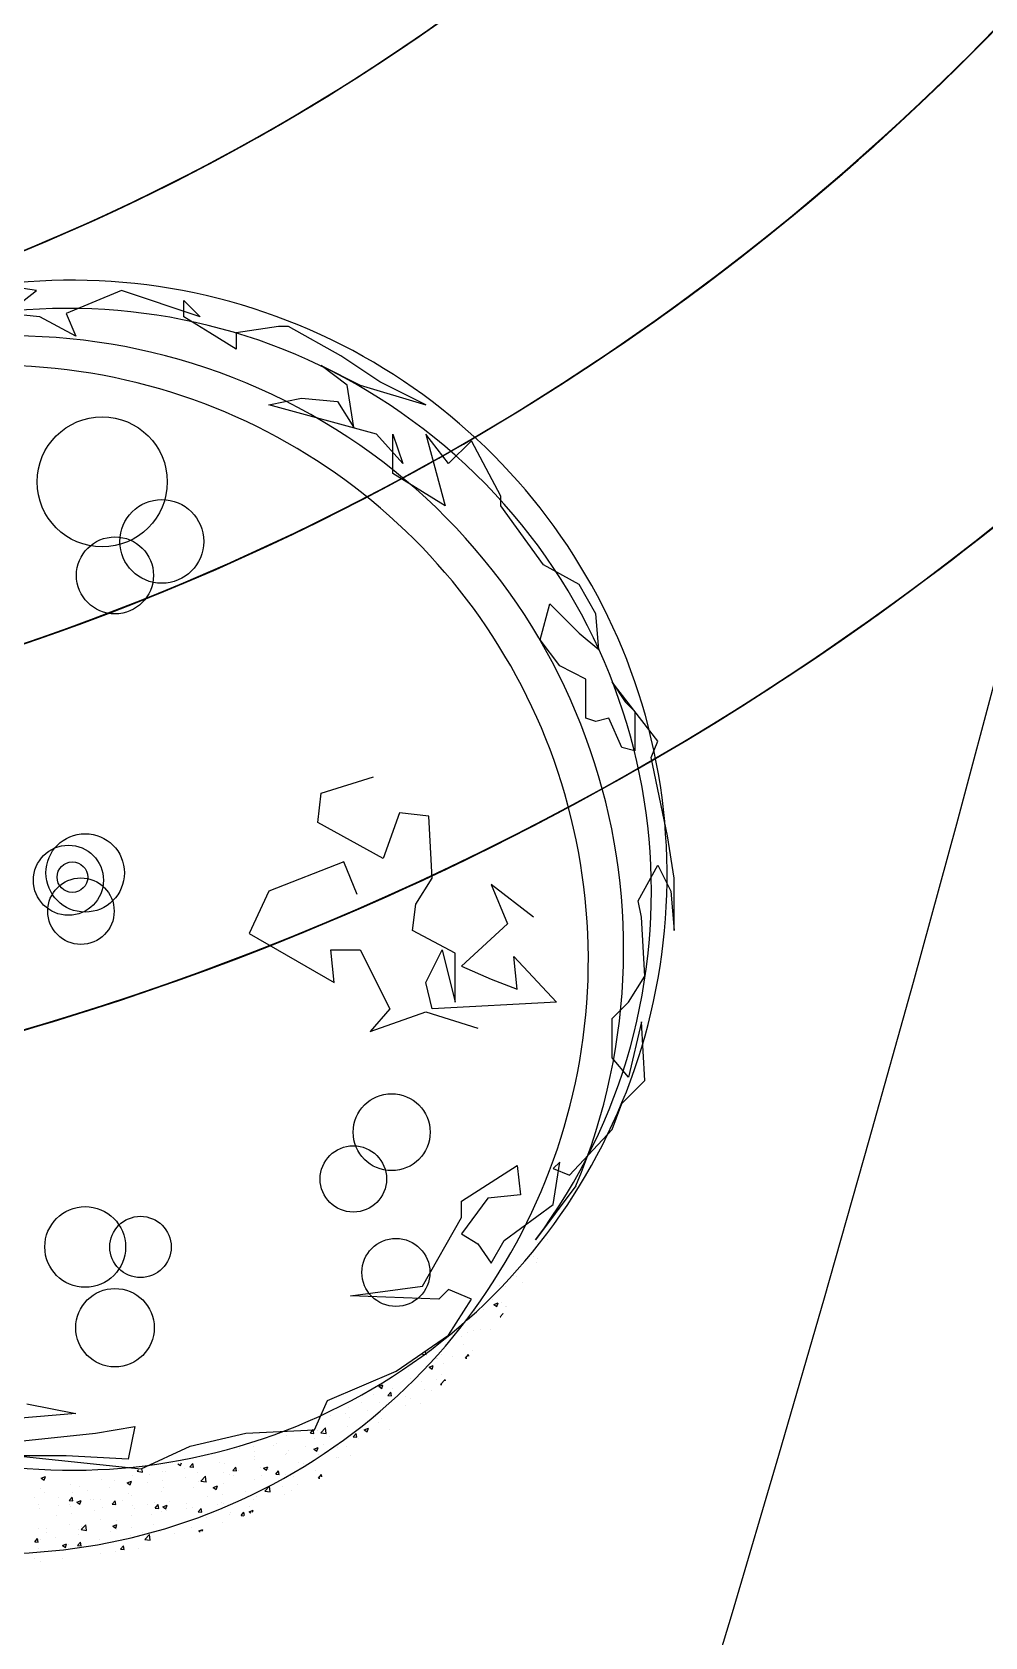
# Model space of a CAD drawing. Extents: x 652 to 897, y 187 to 370.
# Drawn here: x 836.41 to 837.166, y 229.017 to 230.292 of the extents above; entities that cross this region are included whole.
import ezdxf

# ---------------------------------------------------------------- set-up
doc = ezdxf.new("R2010")
doc.units = 0
doc.layers.get('0').update_dxf_attribs({"linetype": 'CONTINUOUS'})
doc.layers.add('40', color=3, linetype='CONTINUOUS')
doc.layers.add('ROAD', color=1, linetype='CONTINUOUS')

# ---------------------------------------------------------------- blocks, each defined once
blk = doc.blocks.new('PLANT90')
for radius, start, end in [(5000, 98.1984, 120.329), (5000, 53.1984, 75.329), (4350, 98.1984, 120.329), (4350, 53.1984, 75.329), (3700, 98.1984, 120.329), (3700, 53.1984, 75.329), (3050, 98.1984, 120.329), (5000, 143.1984, 165.329), (3050, 53.1984, 75.329), (4350, 143.1984, 165.329), (5000, 8.1984, 30.329), (3700, 143.1984, 165.329), (4350, 8.1984, 30.329), (3700, 8.1984, 30.329), (3050, 143.1984, 165.329), (3050, 8.1984, 30.329), (3050, 188.1984, 210.329), (3700, 188.1984, 210.329), (4350, 188.1984, 210.329), (5000, 188.1984, 210.329), (3050, 323.1984, 345.329), (3700, 323.1984, 345.329), (4350, 323.1984, 345.329), (5000, 323.1984, 345.329), (3050, 233.1984, 255.329), (3050, 278.1984, 300.329), (3700, 233.1984, 255.329), (3700, 278.1984, 300.329), (4350, 233.1984, 255.329), (4350, 278.1984, 300.329), (5000, 233.1984, 255.329), (5000, 278.1984, 300.329)]:
    blk.add_arc((121.2, -11.9), radius, start, end)
blk = doc.blocks.new('WH34')
at = {"layer": '40', "color": 3}
for p, q in [((214.18, -111.43), (197.29, -134.05)), ((211.74, -116.64), (211.74, -116.64)), ((207.33, -121.23), (207.33, -121.23)), ((202.36, -133.94), (202.36, -133.94)), ((198.15, -135.16), (198.15, -135.16)), ((196.53, -141.12), (196.53, -141.12)), ((197.85, -143.48), (197.85, -143.48)), ((198.28, -141.97), (198.28, -141.97)), ((182.23, -153.08), (182.23, -153.08)), ((184.91, -153.41), (184.91, -153.41)), ((187.94, -149.11), (187.94, -149.11)), ((189.42, -149.51), (189.42, -149.51)), ((191.7, -151.83), (191.7, -151.83)), ((179.17, -158.86), (179.17, -158.86)), ((179.94, -160.97), (181.69, -160.3)), ((181.18, -161.81), (181.69, -160.3)), ((182.91, -160.36), (182.91, -160.36)), ((171.77, -163.49), (171.77, -163.49)), ((175.66, -162.94), (175.66, -162.94)), ((179.94, -160.97), (181.19, -161.81)), ((182.53, -166.18), (183.73, -164.74)), ((182.53, -166.18), (182.81, -166.2)), ((183.76, -164.93), (183.73, -164.75)), ((184.61, -161.73), (184.61, -161.73)), ((185.13, -161.69), (185.13, -161.69)), ((162.82, -173.62), (162.82, -173.62)), ((169.08, -172.8), (169.08, -172.8)), ((171.47, -171.81), (171.47, -171.81)), ((174.3, -171.64), (174.3, -171.64)), ((178.55, -171.55), (178.55, -171.55)), ((151.63, -181.98), (151.41, -180.79)), ((152.72, -180.28), (152.72, -180.28)), ((166.23, -174.43), (166.23, -174.43)), ((167.3, -177.78), (167.3, -177.78)), ((171.17, -180.13), (171.17, -180.13)), ((150.13, -181.85), (150.31, -181.63)), ((150.13, -181.85), (151.63, -181.98)), ((152.85, -187.16), (154.6, -186.49)), ((152.85, -187.16), (154.1, -188)), ((154.1, -188.01), (154.6, -186.5)), ((155.98, -183.78), (155.98, -183.78)), ((156.25, -183.48), (156.25, -183.48)), ((158.18, -182.01), (158.18, -182.01)), ((158.71, -185.77), (158.71, -185.77)), ((162.5, -182.66), (162.5, -182.66)), ((168.06, -183.42), (169.27, -181.98)), ((168.06, -183.42), (168.65, -183.47)), ((169.39, -182.63), (169.27, -181.98)), ((144.13, -188.27), (144.13, -188.27)), ((145.25, -191.93), (145.25, -191.93)), ((149.67, -193.34), (149.67, -193.34)), ((155.93, -192.52), (155.93, -192.52)), ((157.68, -194.43), (159.62, -192.4)), ((157.68, -194.43), (158.15, -194.5)), ((157.88, -190.33), (157.88, -190.33)), ((159.69, -192.96), (159.62, -192.4)), ((129.7, -198.79), (129.7, -198.79)), ((131.85, -195.23), (133.6, -194.56)), ((131.85, -195.23), (133.09, -196.07)), ((133.09, -196.07), (133.6, -194.56)), ((133.88, -195.42), (133.88, -195.42)), ((135.67, -199.08), (136.88, -197.65)), ((135.67, -199.08), (137.16, -199.21)), ((137.16, -199.22), (136.87, -197.65)), ((137.77, -195.99), (137.77, -195.99)), ((139.1, -199.52), (139.1, -199.52)), ((143.04, -199.35), (143.04, -199.35)), ((144.95, -200.25), (144.95, -200.25)), ((151.12, -196.55), (151.12, -196.55)), ((153.68, -197.02), (153.68, -197.02)), ((111.58, -207.35), (111.58, -207.35)), ((117.84, -206.53), (117.84, -206.53)), ((119.13, -203.89), (119.13, -203.89)), ((124.52, -202.03), (124.52, -202.03)), ((127.3, -205.28), (127.3, -205.28)), ((132.11, -202.01), (132.11, -202.01)), ((143.09, -203.2), (143.09, -203.2)), ((149.35, -202.38), (149.35, -202.38)), ((103.28, -214.75), (104.48, -213.31)), ((104.77, -214.88), (104.48, -213.32)), ((106.19, -213.81), (106.19, -213.81)), ((107.63, -214.64), (109.58, -212.62)), ((109.85, -214.99), (109.58, -212.62)), ((118.82, -212.21), (118.82, -212.21)), ((119.45, -208.13), (119.45, -208.13)), ((125.77, -213.36), (127.52, -212.68)), ((125.77, -213.36), (127.01, -214.2)), ((127.01, -214.2), (127.51, -212.69)), ((131.81, -210.34), (131.81, -210.34)), ((132.8, -208.7), (132.8, -208.7)), ((136.52, -213.06), (136.52, -213.06)), ((79.74, -220.54), (79.74, -220.54)), ((87.89, -219.78), (87.89, -219.78)), ((89.21, -219.29), (89.21, -219.29)), ((93.36, -215.57), (93.36, -215.57)), ((101.24, -220.35), (101.24, -220.35)), ((103.28, -214.75), (104.77, -214.88)), ((104.76, -221.42), (106.51, -220.75)), ((105, -217.21), (105, -217.21)), ((106, -222.26), (106.51, -220.75)), ((107.63, -214.64), (109.85, -214.99)), ((108.91, -219.45), (108.91, -219.45)), ((111.26, -216.39), (111.26, -216.39)), ((114.58, -220.91), (114.58, -220.91)), ((118.52, -220.53), (118.52, -220.53)), ((120.73, -215.14), (120.73, -215.14)), ((121.21, -216.32), (122.41, -214.88)), ((121.21, -216.32), (122.7, -216.45)), ((122.7, -216.45), (122.41, -214.89)), ((123.49, -216.94), (123.49, -216.94)), ((47.93, -227.55), (49.07, -228.32)), ((49.07, -228.32), (49.42, -227.26)), ((52.95, -228.85), (54.16, -227.41)), ((54.44, -228.98), (54.15, -227.42)), ((65.17, -226.95), (65.17, -226.95)), ((67.44, -227.37), (67.44, -227.37)), ((73.48, -221.36), (73.48, -221.36)), ((79.75, -224.45), (79.75, -224.45)), ((79.82, -222.58), (79.82, -222.58)), ((80.07, -225.77), (80.07, -225.77)), ((93.05, -223.89), (93.05, -223.89)), ((93.16, -223.14), (93.16, -223.14)), ((94.33, -221.95), (94.33, -221.95)), ((98.42, -227.07), (98.42, -227.07)), ((100.32, -227.44), (100.32, -227.44)), ((104.68, -226.25), (104.68, -226.25)), ((104.76, -221.42), (106, -222.26)), ((105.89, -222.13), (105.89, -222.13)), ((106.51, -223.7), (106.51, -223.7)), ((114.15, -225), (114.15, -225)), ((114.9, -224.93), (114.9, -224.93)), ((119.85, -224.27), (119.85, -224.27)), ((-9.11, -233.54), (-7.36, -232.87)), ((-9.11, -233.54), (-7.86, -234.38)), ((-7.87, -234.38), (-7.36, -232.87)), ((16.16, -234.36), (16.16, -234.36)), ((21.43, -234.46), (21.43, -234.46)), ((28.99, -232.6), (28.99, -232.6)), ((30.9, -230.72), (31.48, -230.12)), ((30.9, -230.72), (33.12, -231.07)), ((33.12, -231.07), (32.99, -229.93)), ((36.01, -231.96), (36.01, -231.96)), ((41.62, -231), (41.62, -231)), ((41.65, -234.55), (41.65, -234.55)), ((42.88, -230.8), (42.88, -230.8)), ((50.59, -229.46), (50.59, -229.46)), ((51.12, -233.3), (51.12, -233.3)), ((52.95, -228.85), (54.44, -228.98)), ((54.61, -229.13), (54.61, -229.13)), ((56.23, -231.36), (56.23, -231.36)), ((57.58, -234.86), (59.53, -232.83)), ((59.8, -235.21), (59.53, -232.83)), ((66.91, -231.22), (66.91, -231.22)), ((69.57, -231.93), (69.57, -231.93)), ((70.88, -230.42), (72.09, -228.98)), ((70.88, -230.42), (72.38, -230.55)), ((71.16, -232.44), (71.16, -232.44)), ((72.37, -230.55), (72.09, -228.98)), ((73.17, -230.4), (73.17, -230.4)), ((79.77, -234.09), (79.77, -234.09)), ((82.63, -229.15), (82.63, -229.15)), ((82.92, -232.49), (82.92, -232.49)), ((83.75, -229.48), (85.5, -228.81)), ((83.75, -229.48), (85, -230.32)), ((85, -230.32), (85.5, -228.81)), ((85.74, -229.94), (85.74, -229.94)), ((88.81, -231.99), (90.02, -230.55)), ((88.81, -231.99), (90.31, -232.12)), ((90.31, -232.12), (90.02, -230.55)), ((92.75, -232.22), (92.75, -232.22)), ((96.26, -233.05), (96.26, -233.05)), ((105.59, -230.46), (105.59, -230.46)), ((106.74, -233.56), (107.95, -232.12)), ((106.74, -233.56), (107.24, -233.6)), ((108.13, -233.08), (107.95, -232.12)), ((-9.45, -237.84), (-9.45, -237.84)), ((-7.73, -239.47), (-7.73, -239.47)), ((3.17, -236.24), (3.17, -236.24)), ((3.88, -239.52), (3.88, -239.52)), ((6.85, -236.96), (6.85, -236.96)), ((10.14, -238.7), (10.14, -238.7)), ((19.6, -237.45), (19.6, -237.45)), ((26.82, -235.54), (28.57, -234.87)), ((26.82, -235.54), (28.06, -236.38)), ((27.42, -239.95), (27.42, -239.95)), ((28.06, -236.39), (28.57, -234.88)), ((28.69, -240.93), (28.69, -240.93)), ((35.39, -235.37), (35.39, -235.37)), ((41.32, -239.32), (41.32, -239.32)), ((42, -237.45), (42, -237.45)), ((54.3, -237.45), (54.3, -237.45)), ((56.58, -234.95), (56.58, -234.95)), ((57.58, -234.86), (59.8, -235.2)), ((60.33, -241.08), (60.33, -241.08)), ((62.75, -237.55), (64.5, -236.87)), ((62.75, -237.55), (63.99, -238.39)), ((63.99, -238.39), (64.5, -236.88)), ((66.59, -240.26), (66.59, -240.26)), ((67.14, -235.69), (67.14, -235.69)), ((76.06, -239.01), (76.06, -239.01)), ((80.7, -241.19), (80.7, -241.19)), ((84.26, -239), (86.21, -236.97)), ((84.26, -239), (86.49, -239.34)), ((86.48, -239.34), (86.21, -236.97)), ((91.85, -236.93), (91.85, -236.93)), ((92.45, -240.54), (92.45, -240.54)), ((95.28, -238.69), (95.28, -238.69)), ((98.11, -236.11), (98.11, -236.11)), ((-11.91, -241.6), (-11.91, -241.6)), ((-10.1, -244.68), (-10.1, -244.68)), ((-9.76, -246.16), (-9.76, -246.16)), ((-2.02, -241.88), (-2.02, -241.88)), ((-1.74, -244.96), (-1.74, -244.96)), ((2.62, -242.95), (3.83, -241.51)), ((2.62, -242.95), (4.12, -243.08)), ((2.87, -244.56), (2.87, -244.56)), ((3.25, -245.24), (3.25, -245.24)), ((4.12, -243.08), (3.83, -241.51)), ((5.81, -243.61), (7.57, -242.94)), ((5.81, -243.61), (7.06, -244.45)), ((7.06, -244.45), (7.56, -242.94)), ((11.32, -242.45), (11.32, -242.45)), ((12.84, -242.45), (12.84, -242.45)), ((13.03, -247.31), (13.03, -247.31)), ((15.85, -242.69), (15.85, -242.69)), ((16.59, -245.8), (16.59, -245.8)), ((20.56, -244.52), (21.76, -243.08)), ((20.56, -244.52), (22.05, -244.65)), ((22.05, -244.65), (21.76, -243.08)), ((24.67, -243.01), (24.67, -243.01)), ((28.82, -245.23), (28.82, -245.23)), ((29.94, -246.37), (29.94, -246.37)), ((35.07, -244.41), (35.07, -244.41)), ((38.01, -243.57), (38.01, -243.57)), ((38.49, -246.08), (39.69, -244.65)), ((38.49, -246.08), (39.98, -246.22)), ((39.98, -246.22), (39.69, -244.65)), ((41.01, -247.65), (41.01, -247.65)), ((41.74, -245.61), (43.49, -244.94)), ((41.74, -245.61), (42.99, -246.45)), ((42.99, -246.45), (43.49, -244.94)), ((43.28, -246.93), (43.28, -246.93)), ((44.54, -243.16), (44.54, -243.16)), ((51.36, -244.14), (51.36, -244.14)), ((51.55, -246.2), (51.55, -246.2)), ((54, -245.77), (54, -245.77)), ((56.42, -247.65), (57.62, -246.22)), ((56.42, -247.65), (57.91, -247.78)), ((56.63, -247.5), (56.63, -247.5)), ((57.91, -247.79), (57.62, -246.22)), ((64.7, -244.7), (64.7, -244.7)), ((66.13, -243.69), (66.13, -243.69)), ((66.83, -244.01), (66.83, -244.01)), ((69.97, -248.06), (69.97, -248.06)), ((74.35, -249.22), (75.56, -247.79)), ((75.81, -249.2), (75.55, -247.79)), ((77.67, -247.61), (79.42, -246.94)), ((77.67, -247.61), (78.41, -248.11)), ((78.05, -245.26), (78.05, -245.26)), ((79.13, -247.8), (79.42, -246.94)), ((79.46, -242.41), (79.46, -242.41)), ((-10.06, -254.48), (-10.06, -254.48)), ((-7, -254.59), (-7, -254.59)), ((-2.7, -249.38), (-2.7, -249.38)), ((2.57, -252.88), (2.57, -252.88)), ((3.56, -248.56), (3.56, -248.56)), ((7.53, -255.07), (9.48, -253.04)), ((7.81, -253.7), (7.81, -253.7)), ((9.76, -255.42), (9.48, -253.05)), ((15.55, -251.01), (15.55, -251.01)), ((20.74, -253.67), (22.49, -253)), ((20.74, -253.67), (21.98, -254.51)), ((21.98, -254.51), (22.49, -253)), ((22.39, -251.2), (22.39, -251.2)), ((28.39, -249.25), (28.39, -249.25)), ((28.5, -254.27), (28.5, -254.27)), ((36.97, -248.7), (36.97, -248.7)), ((37.97, -253.02), (37.97, -253.02)), ((53.69, -254.1), (53.69, -254.1)), ((53.75, -250.94), (53.75, -250.94)), ((60.01, -250.12), (60.01, -250.12)), ((66.53, -252.33), (66.53, -252.33)), ((69.48, -248.87), (69.48, -248.87)), ((74.35, -249.22), (75.52, -249.32)), ((-11.84, -260.18), (-10.63, -258.75)), ((-11.84, -260.18), (-10.34, -260.31)), ((-10.35, -260.32), (-10.63, -258.75)), ((-9.28, -259.24), (-9.28, -259.24)), ((-6.77, -256.21), (-6.77, -256.21)), ((-3.02, -258.42), (-3.02, -258.42)), ((-0.27, -261.74), (1.48, -261.06)), ((0.97, -262.58), (1.48, -261.07)), ((2.26, -261.2), (2.26, -261.2)), ((6.09, -261.75), (7.3, -260.32)), ((6.35, -255.15), (6.35, -255.15)), ((6.45, -257.17), (6.45, -257.17)), ((7.59, -261.89), (7.3, -260.32)), ((7.53, -255.07), (9.76, -255.42)), ((15.25, -259.33), (15.25, -259.33)), ((19.69, -255.72), (19.69, -255.72)), ((22.24, -255.09), (22.24, -255.09)), ((28.08, -257.57), (28.08, -257.57)), ((33.04, -256.28), (33.04, -256.28)), ((34.21, -259.21), (36.16, -257.18)), ((34.21, -259.21), (36.44, -259.56)), ((36.44, -259.56), (36.16, -257.18)), ((40.71, -255.97), (40.71, -255.97)), ((46.38, -256.84), (46.38, -256.84)), ((56.67, -255.68), (58.42, -255)), ((56.67, -255.68), (57.24, -256.06)), ((58.16, -255.76), (58.42, -255.01)), ((-11.87, -267.36), (-11.87, -267.36)), ((-10.37, -262.81), (-10.37, -262.81)), ((-0.27, -261.74), (0.98, -262.58)), ((-0.13, -267.03), (-0.13, -267.03)), ((6.09, -261.75), (7.59, -261.88)), ((15.66, -264.95), (15.66, -264.95)), ((21.92, -264.13), (21.92, -264.13)), ((24.02, -263.32), (25.23, -261.88)), ((24.02, -263.32), (25.52, -263.45)), ((25.52, -263.45), (25.23, -261.89)), ((31.39, -262.88), (31.39, -262.88)), ((-9.59, -268.28), (-9.59, -268.28))]:
    blk.add_line(p, q, dxfattribs=at)
for points in [[(-15.1, -202.48), (5.37, -206.58), (-42.41, -210.67)], [(-24.66, -218.85), (13.56, -214.76), (29.94, -212.03), (27.21, -225.67), (1.28, -224.31), (-19.2, -224.31), (32.67, -229.77), (53.15, -220.22), (76.35, -214.76), (105.02, -213.4), (110.48, -201.12), (139.14, -188.84), (160.98, -173.84), (170.54, -158.83), (160.98, -154.74), (156.89, -158.83), (120.03, -157.47), (150.06, -153.38), (166.44, -124.73), (166.44, -117.91), (189.65, -102.91), (191.01, -115.19), (177.36, -116.55), (166.44, -131.55), (173.27, -135.65), (178.73, -143.83), (184.19, -134.28), (204.66, -119.28), (207.39, -101.54), (204.66, -104.27), (211.49, -107), (229.23, -87.9), (233.33, -76.99), (242.88, -67.44), (241.52, -42.89), (236.06, -66.08), (229.23, -57.9), (229.23, -41.53), (236.06, -34.71), (242.88, -23.79), (241.52, 0.76), (240.15, 7.58), (248.34, 22.58), (253.8, 11.67), (255.17, -4.7), (255.17, 17.13), (252.44, 34.86), (245.61, 67.6), (248.34, 74.42), (229.23, 98.97), (234.69, 90.79), (238.79, 86.69), (238.79, 70.33), (233.33, 71.69), (227.87, 83.97), (222.41, 82.6), (218.31, 83.97), (218.31, 100.33), (207.39, 105.79), (199.2, 116.7), (203.3, 131.71), (215.58, 119.43), (223.77, 112.61), (222.41, 127.62), (215.58, 139.89), (200.57, 148.08), (182.82, 172.63), (182.82, 176.72), (170.54, 199.91), (160.98, 190.36), (151.43, 202.64), (159.62, 172.63), (137.78, 186.27), (137.78, 202.64), (141.87, 190.36), (130.95, 202.64), (85.91, 214.91), (99.56, 217.64), (114.57, 216.28), (121.4, 205.37), (118.67, 223.1), (107.75, 231.28), (124.13, 223.1), (151.43, 214.91), (132.32, 224.46), (115.94, 235.38), (94.1, 247.65), (90, 247.65), (72.26, 244.92), (72.26, 238.1), (61.34, 244.92), (50.42, 251.74), (50.42, 258.56), (57.24, 251.74), (24.48, 262.66), (1.28, 253.11), (5.37, 243.56), (-9.64, 251.74), (-23.29, 253.11), (-11.01, 262.66), (-28.76, 265.38)], [(196.47, 0.76), (178.73, 14.4), (185.55, -1.97), (166.44, -19.7), (178.73, -25.16), (189.65, -29.25), (188.28, -15.61), (206.03, -34.71), (154.16, -37.43), (151.43, -26.52), (158.25, -12.88), (163.71, -34.71), (163.71, -14.25), (145.97, -4.7), (147.33, 6.22), (154.16, 17.13), (152.79, 43.04), (140.51, 44.41), (133.68, 25.31), (106.38, 40.32), (107.75, 52.59), (129.59, 59.41)], [(122.76, 10.31), (117.3, 23.95), (85.91, 11.67), (77.72, -6.06), (113.21, -26.52), (111.84, -12.88), (124.13, -12.88), (136.41, -37.43), (128.22, -46.98), (151.43, -38.8), (173.27, -45.62)]]:
    blk.add_lwpolyline(points, dxfattribs=at)
for centre, radius in [((16.36, 182.71), 27.17), ((41.24, 157.84), 17.5), ((21.69, 143.63), 16.09), ((9.25, 19.31), 16.38), ((2.25, 16.23), 14.64), ((3.91, 17.53), 6.4), ((7.47, 3.32), 13.88), ((137.22, -89.03), 16.08), ((121.22, -108.57), 13.88), ((9.25, -136.99), 16.86), ((32.35, -136.99), 12.81), ((138.99, -147.64), 14.21), ((21.69, -170.73), 16.38)]:
    blk.add_circle(centre, radius, dxfattribs=at)
for centre, radius, start, end in [((3.62, 18.35), 248.62, 147.54367, 215.75164), ((-28.96, -16.89), 248.31, 153.05249, 227.8925), ((-22.12, -12.48), 256.18, 227.41916, 337.27907), ((2.14, 11.64), 243.54, 214.67397, 323.25615)]:
    blk.add_arc(centre, radius, start, end, dxfattribs=at)

msp = doc.modelspace()

# ---------------------------------------------------------------- hatches: boundary and pattern name
h = msp.add_hatch()
h.set_pattern_fill('EARTH', color=3, scale=0.08, style=0)
h.set_pattern_definition([(0, (621.5108, 27.919), (0.508, 0.508), [0.508, -0.508]), (0, (621.5108, 28.1095), (0.508, 0.508), [0.508, -0.508]), (0, (621.5108, 28.3), (0.508, 0.508), [0.508, -0.508]), (90, (621.5743, 28.3635), (-0.508, 0.508), [0.508, -0.508]), (90, (621.7648, 28.3635), (-0.508, 0.508), [0.508, -0.508]), (90, (621.9553, 28.3635), (-0.508, 0.508), [0.508, -0.508])])
edge = h.paths.add_edge_path()
edge.add_line((836.4817, 234.5513), (836.795, 234.6268))
edge.add_spline(control_points=[(836.795, 234.6268), (836.762, 234.6868), (836.688, 234.8166), (836.5291, 234.9285), (836.4461, 234.9095), (836.413, 234.8947)], knot_values=[40.856232, 40.856232, 40.856232, 40.856232, 41.009437, 41.154868, 41.257831, 41.257831, 41.257831, 41.257831], degree=3, periodic=0)
edge.add_arc((836.3627, 234.8822), 0.0518, -133.9803, 13.942, ccw=False)
edge.add_spline(control_points=[(836.3268, 234.845), (836.3075, 234.8326), (836.2415, 234.791), (836.1701, 234.7713), (836.122, 234.7569), (836.1206, 234.7565)], knot_values=[41.348854, 41.348854, 41.348854, 41.348854, 41.410523, 41.559495, 41.563888, 41.563888, 41.563888, 41.563888], degree=3, periodic=0)
edge.add_arc((836.0837, 234.7927), 0.0518, 256.7046, 315.5612, ccw=False)
edge.add_spline(control_points=[(836.0717, 234.7424), (836.0681, 234.7414), (836.0643, 234.7404), (836.0606, 234.7395)], knot_values=[41.616129, 41.616129, 41.616129, 41.616129, 41.627907, 41.627907, 41.627907, 41.627907], degree=3, periodic=0)
edge.add_spline(control_points=[(836.0606, 234.7395), (836.0351, 234.7332), (835.9717, 234.7217), (835.891, 234.7294), (835.8671, 234.7511)], knot_values=[41.627907, 41.627907, 41.627907, 41.627907, 41.708468, 41.820399, 41.820399, 41.820399, 41.820399], degree=3, periodic=0)
edge.add_line((835.8671, 234.7511), (835.8973, 234.6414))
edge.add_line((835.8973, 234.6414), (835.8941, 234.5868))
edge.add_line((835.8941, 234.5868), (835.9807, 234.6212))
edge.add_arc((835.9311, 234.6065), 0.0518, 16.5438, 26.7812)
edge.add_arc((835.9863, 234.6808), 0.0518, 206.8119, 259.9413, ccw=False)
edge.add_line((835.9401, 234.6574), (836.0359, 234.6955))
edge.add_arc((835.9863, 234.6808), 0.0518, -100.0587, 16.5438, ccw=False)
edge.add_arc((835.9311, 234.6065), 0.0518, -40.9452, 26.7812, ccw=False)
edge.add_line((835.9702, 234.5725), (836.0036, 234.5859))
edge.add_arc((835.954, 234.5711), 0.0518, -153.1881, 16.5438, ccw=False)
edge.add_line((835.9078, 234.5478), (835.9259, 234.555))
edge.add_arc((835.9311, 234.6065), 0.0518, 223.0905, 264.3008, ccw=False)
edge.add_line((835.8932, 234.5711), (835.8901, 234.5161))
edge.add_line((835.8901, 234.5161), (835.9117, 234.5247))
edge.add_arc((835.8621, 234.51), 0.0518, -61.0315, 16.5438, ccw=False)
edge.add_line((835.8872, 234.4647), (835.8868, 234.4588))
edge.add_line((835.8868, 234.4588), (835.8933, 234.4321))
edge.add_line((835.8933, 234.4321), (835.9076, 234.4378))
edge.add_arc((835.8579, 234.423), 0.0518, -20.5385, 16.5438, ccw=False)
edge.add_line((835.9064, 234.4049), (835.9373, 234.4171))
edge.add_arc((835.8876, 234.4024), 0.0518, -62.5243, 16.5438, ccw=False)
edge.add_line((835.9115, 234.3564), (835.9156, 234.3394))
edge.add_line((835.9156, 234.3394), (835.9682, 234.3603))
edge.add_arc((835.9186, 234.3456), 0.0518, -59.9923, 16.5438, ccw=False)
edge.add_arc((835.9147, 234.2919), 0.0311, 3.509, 16.5444, ccw=False)
edge.add_line((835.9457, 234.2938), (836.0273, 234.3263))
edge.add_arc((835.9777, 234.3115), 0.0518, -39.5723, 16.5438, ccw=False)
edge.add_line((836.0176, 234.2785), (836.0523, 234.2923))
edge.add_arc((836.0807, 234.305), 0.0311, 204.1146, 206.8119)
edge.add_line((836.053, 234.291), (836.1105, 234.3139))
edge.add_arc((836.0807, 234.305), 0.0311, -99.7591, 16.5438, ccw=False)
edge.add_arc((836.0453, 234.2821), 0.0311, 244.2775, 345.7304, ccw=False)
edge.add_arc((836.0164, 234.2811), 0.0311, 218.3587, 299.7814, ccw=False)
edge.add_arc((835.9777, 234.3115), 0.0518, 227.4755, 286.0973, ccw=False)
edge.add_line((835.9427, 234.2734), (835.9383, 234.2716))
edge.add_arc((835.9085, 234.2628), 0.0311, -22.3927, 16.5438, ccw=False)
edge.add_arc((835.886, 234.2432), 0.0518, 5.9307, 8.6292, ccw=False)
edge.add_line((835.9375, 234.2485), (835.9673, 234.125))
edge.add_line((835.9673, 234.125), (835.9978, 234.1371))
edge.add_arc((835.9482, 234.1224), 0.0518, 5.5744, 16.5438, ccw=False)
edge.add_line((835.9997, 234.1274), (836.0267, 234.1381))
edge.add_arc((835.9771, 234.1234), 0.0518, -86.656, 16.5438, ccw=False)
edge.add_line((835.9801, 234.0717), (835.9987, 233.9946))
edge.add_line((835.9987, 233.9946), (836.0326, 234.0081))
edge.add_arc((836.0667, 234.047), 0.0518, 206.8119, 228.7983, ccw=False)
edge.add_line((836.0205, 234.0237), (836.1163, 234.0617))
edge.add_arc((836.0667, 234.047), 0.0518, -103.3521, 16.5438, ccw=False)
edge.add_arc((836.0031, 234.0013), 0.0518, 277.0243, 354.7751, ccw=False)
edge.add_line((836.0095, 233.95), (836.0205, 233.9043))
edge.add_line((836.0205, 233.9043), (836.1062, 233.9384))
edge.add_arc((836.0566, 233.9237), 0.0518, -126.3556, 16.5438, ccw=False)
edge.add_line((836.0259, 233.882), (836.2235, 233.0618))
edge.add_line((836.2235, 233.0618), (836.8068, 233.2024))
edge.add_line((836.8068, 233.2024), (836.4817, 234.5513))
h.paths.add_polyline_path([(837.7696, 235.1143, -0.110627), (837.7572, 235.1263), (837.7614, 235.1286, -0.05611), (837.7557, 235.1354), (837.7635, 235.1396), (837.7433, 235.2236, -0.23243), (837.7084, 235.224, -0.465286), (837.6482, 235.2298, -0.17384), (837.6268, 235.2457), (837.6401, 235.2529, -0.334406), (837.5953, 235.2687), (837.6645, 235.3063, -0.334406), (837.6533, 235.2601), (837.696, 235.2833, -0.167607), (837.698, 235.2575), (837.717, 235.2679, -0.103389), (837.7203, 235.252), (837.7346, 235.2598), (837.7173, 235.3316, -0.018764), (837.7155, 235.334), (837.7166, 235.3345), (837.7005, 235.4012, -0.591051), (837.6315, 235.3954), (837.6937, 235.4292), (837.6866, 235.4589), (836.0606, 235.067, -0.82009), (835.9619, 235.0432), (835.8705, 235.0212, -0.26866), (835.8233, 234.9999, -0.121109), (835.8025, 234.9864), (835.8072, 234.9692), (835.8661, 234.886), (835.8628, 234.8847, -0.304721), (835.8456, 234.8296), (835.8973, 234.6414), (835.8941, 234.5868), (835.9807, 234.6212, 0.044699), (835.9773, 234.6298, -0.236065), (835.9401, 234.6574), (836.0359, 234.6955, -0.557751), (835.9773, 234.6298, -0.304426), (835.9702, 234.5725), (836.0036, 234.5859, -0.914181), (835.9078, 234.5478), (835.9259, 234.555, -0.181777), (835.8932, 234.5711), (835.8901, 234.5161), (835.9117, 234.5247, -0.352034), (835.8872, 234.4647), (835.8868, 234.4588), (835.8933, 234.4321), (835.9076, 234.4378, -0.163229), (835.9064, 234.4049), (835.9373, 234.4171, -0.359372), (835.9115, 234.3564), (835.9156, 234.3394), (835.9682, 234.3603, -0.346946), (835.9445, 234.3008, -0.056939), (835.9457, 234.2938), (836.0273, 234.3263, -0.249866), (836.0176, 234.2785), (836.0462, 234.2899, -0.081374), (836.0474, 234.2799), (836.0578, 234.284, -0.068611), (836.053, 234.291), (836.1105, 234.3139, -0.556038), (836.0754, 234.2744, -0.474049), (836.0318, 234.2541, -0.371016), (835.992, 234.2618, -0.261514), (835.9427, 234.2734), (835.9383, 234.2716, -0.171546), (835.9372, 234.2509, -0.011775), (835.9375, 234.2485), (835.9673, 234.125), (835.9978, 234.1371, -0.047899), (835.9997, 234.1274), (836.0267, 234.1381, -0.483418), (835.9801, 234.0717), (835.9987, 233.9946), (836.0326, 234.0081, -0.096229), (836.0205, 234.0237), (836.1163, 234.0617, -0.576744), (836.0547, 233.9966, -0.352896), (836.0095, 233.95), (836.0205, 233.9043), (836.1062, 233.9384, -0.71923), (836.0259, 233.882), (836.2235, 233.0618), (836.8068, 233.2024), (836.4817, 234.5513), (837.8272, 234.8756)])
h.paths.add_polyline_path([(836.9474, 232.6191), (836.3641, 232.4785), (836.6951, 231.1054), (835.3184, 230.7736), (835.459, 230.1903), (837.3907, 230.6559, 0.00061), (837.4053, 230.7194)])
h.paths.add_polyline_path([(833.5303, 229.7255), (834.8757, 230.0497), (834.7352, 230.633), (832.8064, 230.1682), (833.2721, 228.2359), (833.8554, 228.3765)])
h.paths.add_polyline_path([(833.996, 227.7932), (833.4127, 227.6526), (833.7436, 226.2795), (832.367, 225.9478), (832.5076, 225.3645), (834.4675, 225.8368)])
h.paths.add_polyline_path([(830.5789, 224.8996), (831.9243, 225.2239), (831.7837, 225.8072), (829.855, 225.3423), (830.3207, 223.41), (830.904, 223.5506)])

# ---------------------------------------------------------------- linework, layer by layer
at = {"layer": 'ROAD'}
msp.add_arc((811.3522, 236.6566), 26.721, 287.24608, 358.72435, dxfattribs=at)

# ---------------------------------------------------------------- block references
at = {"color": 82, "xscale": 0.001900799721397561, "yscale": 0.001900800016443327, "zscale": 0.0019008}
msp.add_blockref('WH34', (836.4343, 229.5873), dxfattribs=at)
at = {"layer": '40', "xscale": 0.0004499992355374575, "yscale": 0.0004500006325542927, "zscale": 0.00045, "rotation": 125.4357428130346}
msp.add_blockref('PLANT90', (835.7976, 231.611), dxfattribs=at)

doc.saveas('drawing.dxf')
